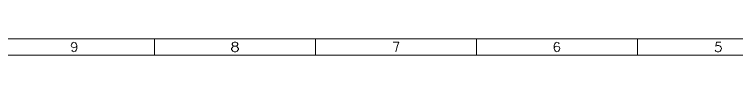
# Model space of a CAD drawing. Header units: millimetres. Extents: x 973 to 1237, y 285 to 472.
# Drawn here: x 1096.4 to 1166.9, y 285.1 to 286.7 of the extents above; entities that cross this region are included whole.
import ezdxf

# ---------------------------------------------------------------- set-up
doc = ezdxf.new("R2010")
doc.units = ezdxf.units.MM
doc.layers.add('标准模板层', color=7, linetype='Continuous', lineweight=18)
doc.layers.add('粗实线层', color=7, linetype='Continuous', lineweight=20)

msp = doc.modelspace()

# ---------------------------------------------------------------- linework, layer by layer
at = {"layer": '标准模板层'}
msp.add_line((1237.397, 286.698), (977.771, 286.698), dxfattribs=at)
for points in [[(1102.526, 286.072), (1102.453, 285.912), (1102.24, 285.832), (1102.026, 285.912), (1101.96, 286.072), (1102.026, 286.225), (1102.1, 286.305), (1102.24, 286.385), (1102.38, 286.305), (1102.453, 286.225), (1102.526, 286.072), (1102.526, 285.752), (1102.453, 285.598), (1102.38, 285.518), (1102.24, 285.438), (1102.1, 285.518), (1102.026, 285.598)], [(1110.101, 285.125), (1110.101, 286.698)], [(1117.888, 285.992), (1117.742, 286.072), (1117.675, 286.145), (1117.675, 286.225), (1117.742, 286.305), (1117.888, 286.385), (1118.028, 286.385), (1118.168, 286.305), (1118.242, 286.225), (1118.242, 286.145), (1118.168, 286.072), (1118.028, 285.992)], [(1125.816, 285.125), (1125.816, 286.698)], [(1133.67, 285.438), (1133.744, 285.832), (1133.811, 286.072), (1133.884, 286.225), (1133.957, 286.385), (1133.39, 286.385)], [(1141.531, 285.125), (1141.531, 286.698)], [(1149.106, 285.752), (1149.172, 285.912), (1149.386, 285.992), (1149.599, 285.912), (1149.672, 285.752), (1149.599, 285.598), (1149.526, 285.518), (1149.386, 285.438), (1149.246, 285.518), (1149.172, 285.598), (1149.106, 285.752), (1149.106, 286.072), (1149.172, 286.225), (1149.246, 286.305), (1149.386, 286.385), (1149.526, 286.305), (1149.599, 286.225)], [(1157.247, 285.125), (1157.247, 286.698)], [(1165.388, 286.385), (1164.961, 286.385), (1164.888, 285.992), (1165.034, 286.072), (1165.174, 286.072), (1165.315, 285.992), (1165.388, 285.912), (1165.454, 285.752), (1165.388, 285.598), (1165.315, 285.518), (1165.174, 285.438), (1165.034, 285.438), (1164.888, 285.518), (1164.821, 285.598)], [(1117.888, 285.438), (1117.742, 285.518), (1117.675, 285.598), (1117.602, 285.678), (1117.602, 285.752), (1117.675, 285.832), (1117.742, 285.912), (1117.888, 285.992), (1118.028, 285.992), (1118.168, 285.912), (1118.242, 285.832), (1118.309, 285.752), (1118.309, 285.678), (1118.242, 285.598), (1118.168, 285.518), (1118.028, 285.438), (1117.888, 285.438)]]:
    msp.add_lwpolyline(points, dxfattribs=at)
at = {"layer": '粗实线层'}
msp.add_line((1237.397, 285.125), (973.057, 285.125), dxfattribs=at)

doc.saveas('drawing.dxf')
